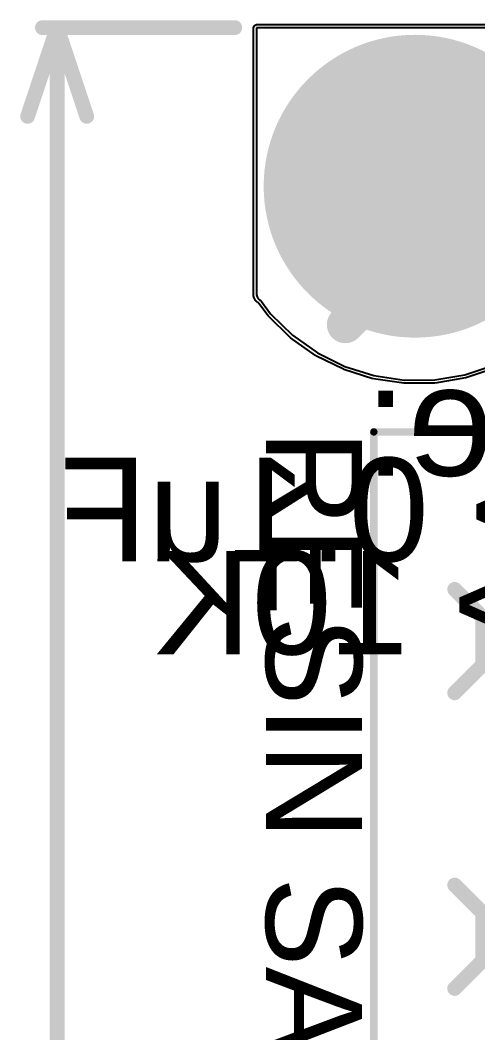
# Model space of a CAD drawing. Header units: millimetres. Extents: x 0 to 214, y 0 to 214.
# Drawn here: x -0.266 to 0.044, y 3.636 to 4.321 of the extents above; entities that cross this region are included whole.
import ezdxf

# ---------------------------------------------------------------- set-up
doc = ezdxf.new("R2010")
doc.units = ezdxf.units.MM
doc.header["$MEASUREMENT"] = 0
for name, color, linetype in [('BottomLayer', 5, 'Continuous'), ('BottomOverlay', 54, 'Continuous'), ('BottomSolder', 6, 'Continuous'), ('Mechanical1', 6, 'Continuous'), ('MultiLayer', 9, 'Continuous'), ('PadHoleLayer', 156, 'Continuous'), ('TopLayer', 1, 'Continuous'), ('TopOverlay', 2, 'Continuous'), ('TopSolder', 216, 'Continuous'), ('ViaHoleLayer', 16, 'Continuous')]:
    doc.layers.add(name, color=color, linetype=linetype)
doc.styles.add('Arial', font='', dxfattribs={"height": 0.2})
doc.styles.get('Arial').set_extended_font_data('Arial')

# ---------------------------------------------------------------- blocks, each defined once
blk = doc.blocks.new('TBP01R1_508_02BE_93')
at = {"layer": 'BottomLayer'}
blk.add_hatch(color=5, dxfattribs=at).paths.add_polyline_path([(-0.15906, 0.05906), (-0.04094, 0.05906), (-0.04094, -0.05906), (-0.15906, -0.05906)])
h = blk.add_hatch(color=5, dxfattribs=at)
edge = h.paths.add_edge_path()
edge.add_arc((0.1, 0), 0.05906, 0, 360)
at = {"layer": 'BottomSolder'}
blk.add_hatch(color=6, dxfattribs=at).paths.add_polyline_path([(-0.16306, 0.06306), (-0.03694, 0.06306), (-0.03694, -0.06306), (-0.16306, -0.06306)])
h = blk.add_hatch(color=6, dxfattribs=at)
edge = h.paths.add_edge_path()
edge.add_arc((0.1, 0), 0.06306, 0, 360)
at = {"layer": 'MultiLayer'}
blk.add_hatch(color=9, dxfattribs=at).paths.add_polyline_path([(-0.15906, 0.05906), (-0.04094, 0.05906), (-0.04094, -0.05906), (-0.15906, -0.05906)])
h = blk.add_hatch(color=9, dxfattribs=at)
edge = h.paths.add_edge_path()
edge.add_arc((0.1, 0), 0.05906, 0, 360)
at = {"layer": 'PadHoleLayer'}
h = blk.add_hatch(color=156, dxfattribs=at)
edge = h.paths.add_edge_path()
edge.add_arc((-0.1, 0), 0.03346, 0, 360)
h = blk.add_hatch(color=156, dxfattribs=at)
edge = h.paths.add_edge_path()
edge.add_arc((0.1, 0), 0.03346, 0, 360)
at = {"layer": 'TopLayer'}
blk.add_hatch(color=1, dxfattribs=at).paths.add_polyline_path([(-0.15906, 0.05906), (-0.04094, 0.05906), (-0.04094, -0.05906), (-0.15906, -0.05906)])
h = blk.add_hatch(color=1, dxfattribs=at)
edge = h.paths.add_edge_path()
edge.add_arc((0.1, 0), 0.05906, 0, 360)
at = {"layer": 'TopSolder'}
blk.add_hatch(color=216, dxfattribs=at).paths.add_polyline_path([(-0.16306, 0.06306), (-0.03694, 0.06306), (-0.03694, -0.06306), (-0.16306, -0.06306)])
h = blk.add_hatch(color=216, dxfattribs=at)
edge = h.paths.add_edge_path()
edge.add_arc((0.1, 0), 0.06306, 0, 360)
at = {"layer": 'TopOverlay'}
for points, const_width in [([(-0.2315, 0.3937), (0.2315, 0.3937)], 0.005), ([(-0.2315, 0.3937), (-0.2315, -0.07874)], 0.005), ([(0.2315, 0.3937), (0.2315, -0.07874)], 0.005), ([(-0.145, 0.339), (-0.126, 0.32)], 0.01), ([(-0.075, 0.339), (-0.094, 0.32)], 0.01), ([(0.055, 0.339), (0.074, 0.32)], 0.01), ([(0.055, 0.339), (0.074, 0.32)], 0.01), ([(0.125, 0.339), (0.106, 0.32)], 0.01), ([(0.125, 0.339), (0.106, 0.32)], 0.01), ([(-0.126, 0.32), (-0.094, 0.32)], 0.01), ([(0.074, 0.32), (0.106, 0.32)], 0.01), ([(0.074, 0.32), (0.106, 0.32)], 0.01), ([(-0.2315, -0.07874), (0.2315, -0.07874)], 0.005)]:
    blk.add_lwpolyline(points, dxfattribs=dict(at, const_width=const_width))
for points, const_width in [([(-0.23275, 0.3937, 1), (-0.23025, 0.3937, 1)], 0.0025), ([(-0.23275, 0.3937, 1), (-0.23025, 0.3937, 1)], 0.0025), ([(0.23025, 0.3937, 1), (0.23275, 0.3937, 1)], 0.0025), ([(0.23025, 0.3937, 1), (0.23275, 0.3937, 1)], 0.0025), ([(-0.1475, 0.339, 1), (-0.1425, 0.339, 1)], 0.005), ([(-0.0775, 0.339, 1), (-0.0725, 0.339, 1)], 0.005), ([(0.0525, 0.339, 1), (0.0575, 0.339, 1)], 0.005), ([(0.0525, 0.339, 1), (0.0575, 0.339, 1)], 0.005), ([(0.1225, 0.339, 1), (0.1275, 0.339, 1)], 0.005), ([(0.1225, 0.339, 1), (0.1275, 0.339, 1)], 0.005), ([(-0.1285, 0.32, 1), (-0.1235, 0.32, 1)], 0.005), ([(-0.1285, 0.32, 1), (-0.1235, 0.32, 1)], 0.005), ([(-0.0965, 0.32, 1), (-0.0915, 0.32, 1)], 0.005), ([(-0.0965, 0.32, 1), (-0.0915, 0.32, 1)], 0.005), ([(0.0715, 0.32, 1), (0.0765, 0.32, 1)], 0.005), ([(0.0715, 0.32, 1), (0.0765, 0.32, 1)], 0.005), ([(0.0715, 0.32, 1), (0.0765, 0.32, 1)], 0.005), ([(0.0715, 0.32, 1), (0.0765, 0.32, 1)], 0.005), ([(0.1035, 0.32, 1), (0.1085, 0.32, 1)], 0.005), ([(0.1035, 0.32, 1), (0.1085, 0.32, 1)], 0.005), ([(0.1035, 0.32, 1), (0.1085, 0.32, 1)], 0.005), ([(0.1035, 0.32, 1), (0.1085, 0.32, 1)], 0.005), ([(-0.10306, -0.067, 1), (-0.11094, -0.067, 1)], 0.00787), ([(-0.11291, -0.067, 1), (-0.10897, -0.067, 1)], 0.00394), ([(-0.10503, -0.067, 1), (-0.10109, -0.067, 1)], 0.00394), ([(-0.23275, -0.07874, 1), (-0.23025, -0.07874, 1)], 0.0025), ([(-0.23275, -0.07874, 1), (-0.23025, -0.07874, 1)], 0.0025), ([(0.23025, -0.07874, 1), (0.23275, -0.07874, 1)], 0.0025), ([(0.23025, -0.07874, 1), (0.23275, -0.07874, 1)], 0.0025)]:
    blk.add_lwpolyline(points, format="xyb", close=True, dxfattribs=dict(at, const_width=const_width))

msp = doc.modelspace()

# ---------------------------------------------------------------- hatches: boundary and pattern name
at = {"layer": 'BottomLayer'}
h = msp.add_hatch(color=5, dxfattribs=at)
edge = h.paths.add_edge_path()
edge.add_arc((0.00114, 4.20889), 0.09843, 0, 360)
h = msp.add_hatch(color=5, dxfattribs=at)
edge = h.paths.add_edge_path()
edge.add_arc((-0.00402, 4.28589), 0.01181, 0, 360)
h = msp.add_hatch(color=5, dxfattribs=at)
edge = h.paths.add_edge_path()
edge.add_arc((0.05189, 4.26687), 0.01181, 0, 360)
h = msp.add_hatch(color=5, dxfattribs=at)
edge = h.paths.add_edge_path()
edge.add_arc((-0.05701, 4.2598), 0.01181, 0, 360)
h = msp.add_hatch(color=5, dxfattribs=at)
edge = h.paths.add_edge_path()
edge.add_arc((-0.07602, 4.20389), 0.01181, 0, 360)
h = msp.add_hatch(color=5, dxfattribs=at)
edge = h.paths.add_edge_path()
edge.add_arc((-0.04993, 4.1509), 0.01181, 0, 360)
at = {"layer": 'BottomSolder'}
h = msp.add_hatch(color=6, dxfattribs=at)
edge = h.paths.add_edge_path()
edge.add_arc((0.00114, 4.20889), 0.10243, 0, 360)
at = {"layer": 'MultiLayer'}
h = msp.add_hatch(color=9, dxfattribs=at)
edge = h.paths.add_edge_path()
edge.add_arc((0.00114, 4.20889), 0.09843, 0, 360)
at = {"layer": 'PadHoleLayer'}
h = msp.add_hatch(color=156, dxfattribs=at)
edge = h.paths.add_edge_path()
edge.add_arc((0.00114, 4.20889), 0.06102, 0, 360)
at = {"layer": 'TopLayer'}
h = msp.add_hatch(color=1, dxfattribs=at)
edge = h.paths.add_edge_path()
edge.add_arc((0.00114, 4.20889), 0.09843, 0, 360)
h = msp.add_hatch(color=1, dxfattribs=at)
edge = h.paths.add_edge_path()
edge.add_arc((-0.00402, 4.28589), 0.01181, 0, 360)
h = msp.add_hatch(color=1, dxfattribs=at)
edge = h.paths.add_edge_path()
edge.add_arc((0.05189, 4.26687), 0.01181, 0, 360)
h = msp.add_hatch(color=1, dxfattribs=at)
edge = h.paths.add_edge_path()
edge.add_arc((-0.05701, 4.2598), 0.01181, 0, 360)
h = msp.add_hatch(color=1, dxfattribs=at)
edge = h.paths.add_edge_path()
edge.add_arc((-0.07602, 4.20389), 0.01181, 0, 360)
h = msp.add_hatch(color=1, dxfattribs=at)
edge = h.paths.add_edge_path()
edge.add_arc((-0.04993, 4.1509), 0.01181, 0, 360)
at = {"layer": 'TopSolder'}
h = msp.add_hatch(color=216, dxfattribs=at)
edge = h.paths.add_edge_path()
edge.add_arc((0.00114, 4.20889), 0.10243, 0, 360)
at = {"layer": 'ViaHoleLayer'}
h = msp.add_hatch(color=16, dxfattribs=at)
edge = h.paths.add_edge_path()
edge.add_arc((-0.00402, 4.28589), 0.00591, 0, 360)
h = msp.add_hatch(color=16, dxfattribs=at)
edge = h.paths.add_edge_path()
edge.add_arc((-0.05701, 4.2598), 0.00591, 0, 360)
h = msp.add_hatch(color=16, dxfattribs=at)
edge = h.paths.add_edge_path()
edge.add_arc((-0.07602, 4.20389), 0.00591, 0, 360)
h = msp.add_hatch(color=16, dxfattribs=at)
edge = h.paths.add_edge_path()
edge.add_arc((-0.04993, 4.1509), 0.00591, 0, 360)

# ---------------------------------------------------------------- linework, layer by layer
at = {"layer": 'BottomLayer'}
for p, q in [((-0.10604, 4.31606), (-0.10604, 4.26621)), ((0.07986, 4.31606), (-0.10604, 4.31606)), ((-0.10604, 4.26621), (-0.10604, 4.13604)), ((-0.10604, 4.13604), (-0.10604, 4.13534)), ((-0.10604, 4.13534), (-0.10566, 4.134)), ((-0.10566, 4.134), (-0.10493, 4.13281)), ((-0.10493, 4.13281), (-0.1039, 4.13187)), ((-0.1039, 4.13187), (-0.10328, 4.13156)), ((-0.10328, 4.13156), (-0.10323, 4.13146)), ((-0.10323, 4.13146), (-0.10312, 4.13127)), ((-0.10312, 4.13127), (-0.103, 4.13108)), ((-0.103, 4.13108), (-0.10288, 4.1309)), ((-0.10288, 4.1309), (-0.10281, 4.13081)), ((-0.10281, 4.13081), (-0.10281, 4.13081)), ((-0.10281, 4.13081), (-0.09662, 4.12253)), ((-0.09662, 4.12253), (-0.08182, 4.1081)), ((-0.08182, 4.1081), (-0.06495, 4.09614)), ((-0.06495, 4.09614), (-0.04642, 4.08696)), ((-0.04642, 4.08696), (-0.02669, 4.08077)), ((0.03483, 4.08129), (0.05445, 4.08781)), ((-0.02669, 4.08077), (-0.00624, 4.07773)), ((-0.00624, 4.07773), (0.01443, 4.0779)), ((0.01443, 4.0779), (0.03483, 4.08129))]:
    msp.add_line(p, q, dxfattribs=at)
at = {"layer": 'BottomLayer', "const_width": 0.025}
for points in [[(0.00114, 4.16238), (0.00114, 4.20889)], [(-0.04604, 4.11521), (0.00114, 4.16238)]]:
    msp.add_lwpolyline(points, dxfattribs=at)
at = {"layer": 'BottomLayer', "const_width": 0.0125}
for points in [[(-0.00511, 4.20889, 1), (0.00739, 4.20889, 1)], [(-0.00511, 4.16238, 1), (0.00739, 4.16238, 1)], [(-0.00511, 4.16238, 1), (0.00739, 4.16238, 1)], [(-0.05229, 4.11521, 1), (-0.03979, 4.11521, 1)]]:
    msp.add_lwpolyline(points, format="xyb", close=True, dxfattribs=at)
at = {"layer": 'BottomSolder'}
for p, q in [((-0.1082, 4.31606), (-0.10757, 4.31759)), ((-0.1082, 4.26621), (-0.1082, 4.31606)), ((-0.10757, 4.31759), (-0.10604, 4.31823)), ((-0.10604, 4.31823), (0.07986, 4.31823)), ((-0.1082, 4.13604), (-0.1082, 4.26621)), ((-0.1082, 4.13534), (-0.1082, 4.13604)), ((-0.1082, 4.13604), (-0.1082, 4.13604)), ((-0.10808, 4.13506), (-0.1082, 4.13534)), ((-0.10812, 4.13475), (-0.10808, 4.13506)), ((-0.10774, 4.13341), (-0.10812, 4.13475)), ((-0.10755, 4.13317), (-0.10774, 4.13341)), ((-0.1075, 4.13287), (-0.10755, 4.13317)), ((-0.10677, 4.13168), (-0.1075, 4.13287)), ((-0.10652, 4.1315), (-0.10677, 4.13168)), ((-0.10639, 4.13122), (-0.10652, 4.1315)), ((-0.10536, 4.13028), (-0.10639, 4.13122)), ((-0.10507, 4.13017), (-0.10536, 4.13028)), ((-0.10487, 4.12994), (-0.10507, 4.13017)), ((-0.1048, 4.1299), (-0.10487, 4.12994)), ((-0.10479, 4.12986), (-0.1048, 4.1299)), ((-0.10467, 4.12968), (-0.10479, 4.12986)), ((-0.10462, 4.12965), (-0.10467, 4.12968)), ((-0.10461, 4.1296), (-0.10462, 4.12965)), ((-0.10455, 4.12951), (-0.10461, 4.1296)), ((-0.09836, 4.12123), (-0.10455, 4.12951)), ((-0.10455, 4.12951), (-0.10455, 4.12951)), ((-0.0982, 4.12114), (-0.09836, 4.12123)), ((-0.09813, 4.12098), (-0.0982, 4.12114)), ((-0.08333, 4.10655), (-0.09813, 4.12098)), ((-0.08316, 4.10648), (-0.08333, 4.10655)), ((-0.08307, 4.10633), (-0.08316, 4.10648)), ((-0.0662, 4.09438), (-0.08307, 4.10633)), ((-0.06603, 4.09434), (-0.0662, 4.09438)), ((-0.06591, 4.0942), (-0.06603, 4.09434)), ((-0.04738, 4.08502), (-0.06591, 4.0942)), ((-0.04721, 4.08501), (-0.04738, 4.08502)), ((-0.04707, 4.08489), (-0.04721, 4.08501)), ((-0.02734, 4.0787), (-0.04707, 4.08489)), ((0.05514, 4.08576), (0.03551, 4.07924)), ((-0.02716, 4.07872), (-0.02734, 4.0787)), ((-0.02701, 4.07863), (-0.02716, 4.07872)), ((-0.00656, 4.07558), (-0.02701, 4.07863)), ((-0.00639, 4.07563), (-0.00656, 4.07558)), ((-0.00622, 4.07556), (-0.00639, 4.07563)), ((0.01445, 4.07574), (-0.00622, 4.07556)), ((0.01462, 4.07581), (0.01445, 4.07574)), ((0.01479, 4.07576), (0.01462, 4.07581)), ((0.03519, 4.07916), (0.01479, 4.07576)), ((0.03534, 4.07925), (0.03519, 4.07916)), ((0.03551, 4.07924), (0.03534, 4.07925))]:
    msp.add_line(p, q, dxfattribs=at)
at = {"layer": 'Mechanical1', "const_width": 0.01}
for points in [[(-0.261, 4.25617), (-0.241, 4.31617)], [(-0.251, 4.31617), (-0.12086, 4.31617)], [(-0.241, 4.31617), (-0.221, 4.25617)], [(-0.241, 2.39508), (-0.241, 4.31617)]]:
    msp.add_lwpolyline(points, dxfattribs=at)
at = {"layer": 'Mechanical1', "const_width": 0.005}
for points in [[(-0.2535, 4.31617, 1), (-0.2485, 4.31617, 1)], [(-0.2435, 4.31617, 1), (-0.2385, 4.31617, 1)], [(-0.2435, 4.31617, 1), (-0.2385, 4.31617, 1)], [(-0.2435, 4.31617, 1), (-0.2385, 4.31617, 1)], [(-0.12336, 4.31617, 1), (-0.11836, 4.31617, 1)], [(-0.2635, 4.25617, 1), (-0.2585, 4.25617, 1)], [(-0.2235, 4.25617, 1), (-0.2185, 4.25617, 1)]]:
    msp.add_lwpolyline(points, format="xyb", close=True, dxfattribs=at)
at = {"layer": 'TopLayer'}
for p, q in [((-0.10604, 4.31606), (-0.10604, 4.26622)), ((0.07986, 4.31606), (-0.10604, 4.31606)), ((-0.10604, 4.26622), (-0.10604, 4.13604)), ((-0.10604, 4.13604), (-0.10604, 4.13534)), ((-0.10604, 4.13534), (-0.10566, 4.134)), ((-0.10566, 4.134), (-0.10493, 4.13281)), ((-0.10493, 4.13281), (-0.1039, 4.13187)), ((-0.1039, 4.13187), (-0.10328, 4.13156)), ((-0.10328, 4.13156), (-0.10323, 4.13146)), ((-0.10323, 4.13146), (-0.10312, 4.13127)), ((-0.10312, 4.13127), (-0.103, 4.13108)), ((-0.103, 4.13108), (-0.10288, 4.1309)), ((-0.10288, 4.1309), (-0.10281, 4.13081)), ((-0.10281, 4.13081), (-0.10281, 4.13081)), ((-0.10281, 4.13081), (-0.09662, 4.12253)), ((-0.09662, 4.12253), (-0.08182, 4.1081)), ((-0.08182, 4.1081), (-0.06495, 4.09614)), ((-0.06495, 4.09614), (-0.04642, 4.08696)), ((-0.04642, 4.08696), (-0.02669, 4.08077)), ((0.03483, 4.08129), (0.05445, 4.08781)), ((-0.02669, 4.08077), (-0.00624, 4.07773)), ((-0.00624, 4.07773), (0.01443, 4.0779)), ((0.01443, 4.0779), (0.03483, 4.08129))]:
    msp.add_line(p, q, dxfattribs=at)
at = {"layer": 'TopLayer', "const_width": 0.04}
for points in [[(0.00098, 4.20889), (0.05398, 4.26189)], [(0.00098, 4.13189), (0.00098, 4.20889)], [(0.00114, 4.20889), (0.46608, 4.20889)], [(0.00114, 4.12705), (0.00114, 4.20889)]]:
    msp.add_lwpolyline(points, dxfattribs=at)
at = {"layer": 'TopLayer', "const_width": 0.02}
for points in [[(0.04398, 4.26189, 1), (0.06398, 4.26189, 1)], [(-0.00902, 4.20889, 1), (0.01098, 4.20889, 1)], [(-0.00902, 4.20889, 1), (0.01098, 4.20889, 1)], [(-0.00886, 4.20889, 1), (0.01114, 4.20889, 1)], [(-0.00886, 4.20889, 1), (0.01114, 4.20889, 1)], [(-0.00902, 4.13189, 1), (0.01098, 4.13189, 1)], [(-0.00886, 4.12705, 1), (0.01114, 4.12705, 1)]]:
    msp.add_lwpolyline(points, format="xyb", close=True, dxfattribs=at)
at = {"layer": 'TopSolder'}
for p, q in [((-0.1082, 4.31606), (-0.10757, 4.31759)), ((-0.1082, 4.26622), (-0.1082, 4.31606)), ((-0.10757, 4.31759), (-0.10604, 4.31823)), ((-0.10604, 4.31823), (0.07986, 4.31823)), ((-0.1082, 4.13604), (-0.1082, 4.26622)), ((-0.1082, 4.13534), (-0.1082, 4.13604)), ((-0.1082, 4.13604), (-0.1082, 4.13604)), ((-0.10809, 4.13506), (-0.1082, 4.13534)), ((-0.10812, 4.13475), (-0.10809, 4.13506)), ((-0.10774, 4.13341), (-0.10812, 4.13475)), ((-0.10755, 4.13317), (-0.10774, 4.13341)), ((-0.1075, 4.13287), (-0.10755, 4.13317)), ((-0.10677, 4.13168), (-0.1075, 4.13287)), ((-0.10652, 4.1315), (-0.10677, 4.13168)), ((-0.10639, 4.13122), (-0.10652, 4.1315)), ((-0.10536, 4.13028), (-0.10639, 4.13122)), ((-0.10507, 4.13017), (-0.10536, 4.13028)), ((-0.10487, 4.12994), (-0.10507, 4.13017)), ((-0.1048, 4.1299), (-0.10487, 4.12994)), ((-0.10479, 4.12986), (-0.1048, 4.1299)), ((-0.10467, 4.12968), (-0.10479, 4.12986)), ((-0.10462, 4.12965), (-0.10467, 4.12968)), ((-0.10461, 4.1296), (-0.10462, 4.12965)), ((-0.10455, 4.12951), (-0.10461, 4.1296)), ((-0.09836, 4.12123), (-0.10455, 4.12951)), ((-0.10455, 4.12951), (-0.10455, 4.12951)), ((-0.0982, 4.12114), (-0.09836, 4.12123)), ((-0.09813, 4.12098), (-0.0982, 4.12114)), ((-0.08333, 4.10655), (-0.09813, 4.12098)), ((-0.08316, 4.10648), (-0.08333, 4.10655)), ((-0.08307, 4.10633), (-0.08316, 4.10648)), ((-0.0662, 4.09438), (-0.08307, 4.10633)), ((-0.06603, 4.09434), (-0.0662, 4.09438)), ((-0.06591, 4.0942), (-0.06603, 4.09434)), ((-0.04738, 4.08502), (-0.06591, 4.0942)), ((-0.04721, 4.08501), (-0.04738, 4.08502)), ((-0.04707, 4.08489), (-0.04721, 4.08501)), ((-0.02734, 4.0787), (-0.04707, 4.08489)), ((0.05514, 4.08576), (0.03551, 4.07924)), ((-0.02716, 4.07872), (-0.02734, 4.0787)), ((-0.02701, 4.07863), (-0.02716, 4.07872)), ((-0.00656, 4.07558), (-0.02701, 4.07863)), ((-0.00639, 4.07563), (-0.00656, 4.07558)), ((-0.00622, 4.07556), (-0.00639, 4.07563)), ((0.01445, 4.07574), (-0.00622, 4.07556)), ((0.01462, 4.0758), (0.01445, 4.07574)), ((0.01479, 4.07576), (0.01462, 4.0758)), ((0.03519, 4.07916), (0.01479, 4.07576)), ((0.03534, 4.07925), (0.03519, 4.07916)), ((0.03551, 4.07924), (0.03534, 4.07925))]:
    msp.add_line(p, q, dxfattribs=at)

# ---------------------------------------------------------------- block references
at = {"rotation": 90}
msp.add_blockref('TBP01R1_508_02BE_93', (0.36694, 3.81117), dxfattribs=at)

# ---------------------------------------------------------------- texts
at = {"layer": 'BottomOverlay', "style": 'Arial', "text_generation_flag": 2}
for s, height, p in [('Note:', 0.075, (0.21714, 4.01305)), ('* >> 0.1uF ', 0.07, (0.21714, 3.95517)), ('# >> 10K', 0.07, (0.22214, 3.89217))]:
    msp.add_text(s, height=height, rotation=360, dxfattribs=at).set_placement(p)
at = {"layer": 'TopOverlay', "style": 'Arial'}
msp.add_text('RESIN SAVER', height=0.065, rotation=270, dxfattribs=at).set_placement((-0.09978, 4.04417))

doc.saveas('drawing.dxf')
